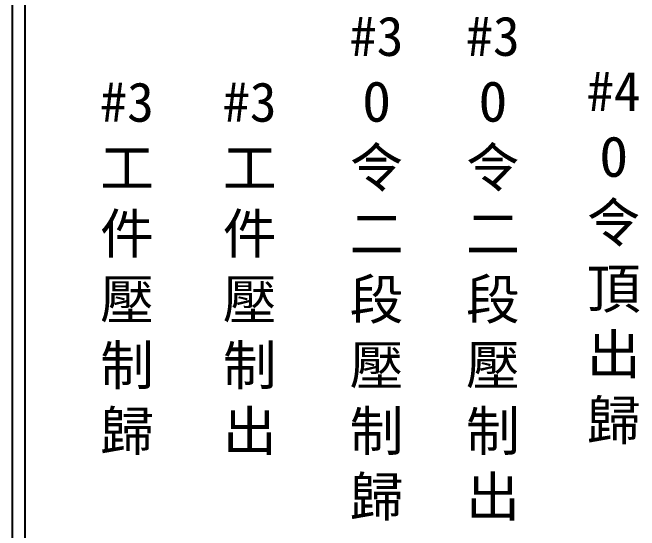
# Model space of a CAD drawing. Extents: x 325 to 612, y 3 to 207.
# Drawn here: x 325.3 to 387.2, y 47.4 to 98.6 of the extents above; entities that cross this region are included whole.
import ezdxf

# ---------------------------------------------------------------- set-up
doc = ezdxf.new("R2010")
doc.units = 0
doc.layers.add('圖框層', color=7, linetype='CONTINUOUS')
doc.layers.add('標尺寸層', color=3, linetype='CONTINUOUS')
doc.styles.add('CNS', font='romanc.shx', dxfattribs={"bigfont": 'chineset.shx'})

msp = doc.modelspace()

# ---------------------------------------------------------------- linework, layer by layer
at = {"layer": '圖框層', "color": 7}
for p, q in [((325.319, 3), (325.319, 206.969)), ((326.569, 4.25), (326.569, 205.719))]:
    msp.add_line(p, q, dxfattribs=at)

# ---------------------------------------------------------------- texts
at = {"layer": '標尺寸層', "color": 7, "char_height": 3.9, "width": 4.96081, "attachment_point": 5, "style": 'CNS'}
for s, insert in [('{\\fDFKai-SB|b0|i0|c136|p65;#3\\PO令二段壓制歸}', (361.262, 73.315)), ('{\\fDFKai-SB|b0|i0|c136|p65;#3\\PO令二段壓制出}', (372.743, 73.315)), ('{\\fDFKai-SB|b0|i0|c136|p65;#\\H1X;4\\H1X;\\PO\\P令頂出歸}', (384.673, 74.373)), ('{\\fDFKai-SB|b0|i0|c136|p65;#3\\P工件壓制歸}', (336.625, 73.315)), ('{\\fDFKai-SB|b0|i0|c136|p65;#3\\P工件壓制\\P出}', (348.738, 73.315))]:
    msp.add_mtext(s, dxfattribs=dict(at, insert=insert))

doc.saveas('drawing.dxf')
